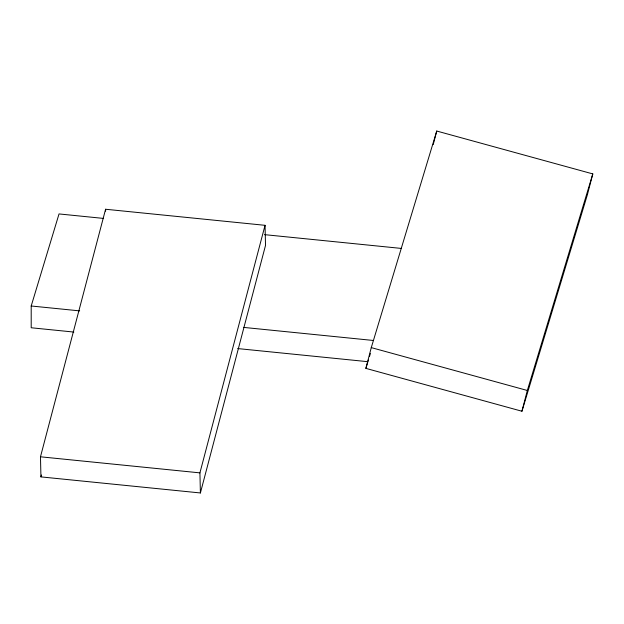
<?xml version="1.0" encoding="UTF-8"?>
<svg xmlns="http://www.w3.org/2000/svg" width="624" height="624" viewBox="0 0 624 624"><rect width="100%" height="100%" fill="white"/><g stroke="black" fill="none" stroke-linecap="round" stroke-linejoin="round"><path stroke-width="0.94" d="M365.882 368.378L371.272 347.615L436.745 131.04L592.8 173.909L587.402 194.672L521.937 411.239L365.882 368.378L368.41 360.017M433.228 144.589L436.745 131.04M521.937 411.239L527.335 390.476L592.8 173.909M40.474 456.799L105.589 209.251L265.044 225.319L265.52 245.411L200.398 492.96L40.942 476.892L40.474 456.799L199.922 472.867L265.044 225.319M40.942 476.892L41.441 475.012M73.85 332.062L31.2 327.764L31.2 305.994L59.03 213.931L103.615 218.423M369.533 356.296L370.375 353.504M264.521 234.64L401.185 248.407M31.2 305.994L79.661 310.877M243.477 327.382L373.363 340.47M237.658 348.566L367.544 361.655M371.272 347.615L527.335 390.476M199.922 472.867L200.398 492.96M105.589 209.251L105.635 211.169"/></g></svg>
